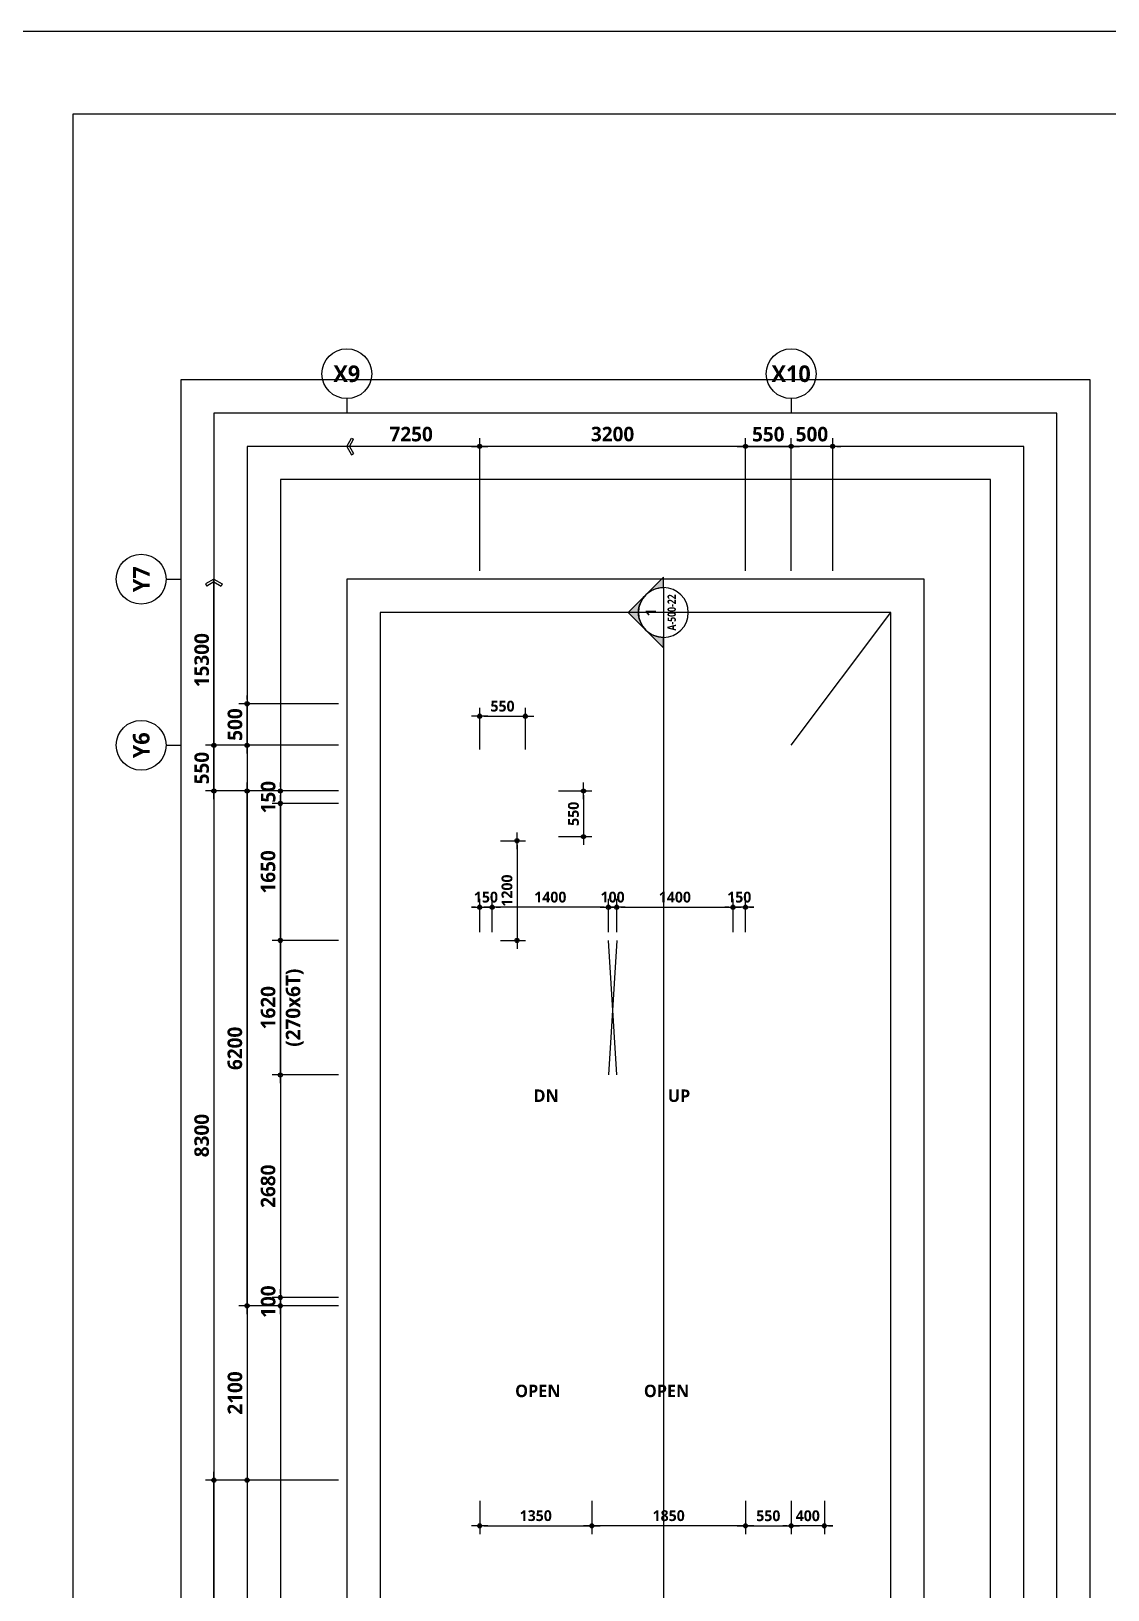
# Model space of a CAD drawing. Header units: millimetres. Extents: x -12482 to 126000, y 0 to 220200.
# Drawn here: x 84500 to 97463, y 70330 to 89100 of the extents above; entities that cross this region are included whole.
import ezdxf
from ezdxf.enums import TextEntityAlignment as Align

# ---------------------------------------------------------------- set-up
doc = ezdxf.new("R2010")
doc.units = ezdxf.units.MM
doc.header["$LTSCALE"] = 60
doc.linetypes.add('CEN', pattern=[62, 60, -1, 0, -1])
doc.layers.get('Defpoints').update_dxf_attribs({"color": 153})
for name, color, linetype in [('A-ANNO-DIM', 4, 'Continuous'), ('A-ANNO-TEXT1', 7, 'Continuous'), ('A-FLOR-OPEN-BELO', 6, 'CEN'), ('A-ST-AXIS-BUB', 7, 'Continuous'), ('A-ST-AXIS-DIM', 7, 'Continuous'), ('AA-MKXS', 3, 'Continuous'), ('AA-MKXX', 3, 'Continuous')]:
    doc.layers.add(name, color=color, linetype=linetype)
for name, color, linetype, plot in [('Defpoint', 161, 'Continuous', False), ('G(그리드1)', 185, 'Continuous', False), ('G(그리드2)', 235, 'Continuous', False)]:
    doc.layers.add(name, color=color, linetype=linetype, plot=plot)
doc.styles.add('2020음성 1차', font='NanumGothicBold.ttf')
doc.styles.add('SAMOO', font='romans.shx', dxfattribs={"bigfont": 'whgtxt.shx'})
doc.styles.add('SH_진천_나눔', font='')
doc.styles.get('SH_진천_나눔').set_extended_font_data('NanumGothic', bold=True)
doc.dimstyles.new('SHP 50', dxfattribs={"dimscale": 50, "dimtxt": 3.5, "dimasz": 1, "dimexe": 2, "dimexo": 2, "dimgap": 1, "dimtad": 1, "dimdec": 0, "dimzin": 0, "dimdsep": 46, "dimtxsty": 'SH_진천_나눔', "dimblk": 'DIMDOT', "dimcen": 0.09, "dimclrd": 256, "dimclre": 256, "dimclrt": 3, "dimadec": 0, "dimazin": 1, "dimtfac": 1, "dimtdec": 0, "dimtix": 1, "dimtmove": 2, "dimatfit": 0, "dimldrblk": 'DIMDOT', "dimfxl": 1, "dimtolj": 1, "dimtzin": 0, "dimlwd": -1, "dimlwe": -1, "dimarcsym": 0})
doc.dimstyles.new('SHP 50내부', dxfattribs={"dimscale": 50, "dimtxt": 2.6, "dimasz": 1, "dimexe": 2, "dimexo": 2, "dimgap": 1, "dimtad": 1, "dimdec": 0, "dimzin": 0, "dimdsep": 46, "dimtxsty": '2020음성 1차', "dimblk": 'DIMDOT', "dimcen": 0.09, "dimclrd": 256, "dimclre": 256, "dimclrt": 3, "dimadec": 0, "dimazin": 1, "dimtfac": 1, "dimtdec": 0, "dimtix": 1, "dimtmove": 2, "dimatfit": 0, "dimldrblk": 'DIMDOT', "dimfxl": 1, "dimtolj": 1, "dimtzin": 0, "dimlwd": -1, "dimlwe": -1, "dimarcsym": 0})

# ---------------------------------------------------------------- blocks, each defined once
blk = doc.blocks.new('DIMDOT')
at = {"color": 0}
blk.add_line((-2, 0), (2, 0), dxfattribs=at)
for radius in [0.5, 0.25]:
    blk.add_circle((0, 0), radius, dxfattribs=at)
blk = doc.blocks.new('*D17212')
at = {"layer": 'A-ST-AXIS-DIM'}
for p, q in [((89900, 82600), (89900, 84200)), ((93050, 84100), (89950, 84100)), ((93100, 82600), (93100, 84200))]:
    blk.add_line(p, q, dxfattribs=at)
at = {"layer": 'Defpoints', "color": 0}
for p in [(89900, 84100), (89900, 82500), (93100, 82500)]:
    blk.add_point(p, dxfattribs=at)
at = {"layer": 'A-ST-AXIS-DIM', "linetype": 'ByBlock', "xscale": 50, "yscale": 50, "zscale": 50, "rotation": 180}
blk.add_blockref('DIMDOT', (89900, 84100), dxfattribs=at)
at = {"layer": 'A-ST-AXIS-DIM', "linetype": 'ByBlock', "xscale": 50, "yscale": 50, "zscale": 50}
blk.add_blockref('DIMDOT', (93100, 84100), dxfattribs=at)
at = {"layer": 'A-ST-AXIS-DIM', "color": 3, "insert": (91500, 84247), "char_height": 175, "attachment_point": 5, "style": 'SH_진천_나눔'}
blk.add_mtext('\\A1;3200', dxfattribs=at)
blk = doc.blocks.new('*D17213')
at = {"layer": 'A-ST-AXIS-DIM'}
for p, q in [((93100, 82600), (93100, 84200)), ((93150, 84100), (93600, 84100)), ((93650, 82600), (93650, 84200))]:
    blk.add_line(p, q, dxfattribs=at)
at = {"layer": 'Defpoints', "color": 0}
for p in [(93650, 84100), (93100, 82500), (93650, 82500)]:
    blk.add_point(p, dxfattribs=at)
at = {"layer": 'A-ST-AXIS-DIM', "linetype": 'ByBlock', "xscale": 50, "yscale": 50, "zscale": 50, "rotation": 180}
blk.add_blockref('DIMDOT', (93100, 84100), dxfattribs=at)
at = {"layer": 'A-ST-AXIS-DIM', "linetype": 'ByBlock', "xscale": 50, "yscale": 50, "zscale": 50}
blk.add_blockref('DIMDOT', (93650, 84100), dxfattribs=at)
at = {"layer": 'A-ST-AXIS-DIM', "color": 3, "insert": (93375, 84246), "char_height": 175, "attachment_point": 5, "style": 'SH_진천_나눔'}
blk.add_mtext('\\A1;550', dxfattribs=at)
blk = doc.blocks.new('A-ST-AXIS-BUB-1')
at = {"layer": 'A-ST-AXIS-BUB'}
blk.add_line((0, 350), (0, 0), dxfattribs=at)
blk.add_circle((0, 950), 600, dxfattribs=at)
blk = doc.blocks.new('arrow1')
at = {"color": 0}
for p, q in [((0, 0), (0.286, 0.501)), ((0, 0), (0.286, -0.501)), ((0.165, 0), (0.41, 0.429)), ((0.165, 0), (0.41, -0.429)), ((0.286, 0.501), (0.41, 0.43)), ((0.286, -0.501), (0.41, -0.43))]:
    blk.add_line(p, q, dxfattribs=at)
blk = doc.blocks.new('*D17214')
at = {"layer": 'A-ST-AXIS-DIM'}
for p, q in [((88200, 79950), (86600, 79950)), ((86700, 79900), (86700, 71700)), ((88200, 71650), (86600, 71650))]:
    blk.add_line(p, q, dxfattribs=at)
at = {"layer": 'Defpoints', "color": 0}
for p in [(88300, 79950), (86700, 71650), (88300, 71650)]:
    blk.add_point(p, dxfattribs=at)
at = {"layer": 'A-ST-AXIS-DIM', "linetype": 'ByBlock', "xscale": 50, "yscale": 50, "zscale": 50}
for p, rotation in [((86700, 79950), 90), ((86700, 71650), 270)]:
    blk.add_blockref('DIMDOT', p, dxfattribs=dict(at, rotation=rotation))
at = {"layer": 'A-ST-AXIS-DIM', "color": 3, "insert": (86553, 75800), "char_height": 175, "attachment_point": 5, "rotation": 90, "style": 'SH_진천_나눔'}
blk.add_mtext('\\A1;8300', dxfattribs=at)
blk = doc.blocks.new('*D17215')
at = {"layer": 'A-ST-AXIS-DIM'}
for p, q in [((88200, 80500), (86600, 80500)), ((86700, 80000), (86700, 80450)), ((88200, 79950), (86600, 79950))]:
    blk.add_line(p, q, dxfattribs=at)
at = {"layer": 'Defpoints', "color": 0}
for p in [(86700, 80500), (88300, 80500), (88300, 79950)]:
    blk.add_point(p, dxfattribs=at)
at = {"layer": 'A-ST-AXIS-DIM', "linetype": 'ByBlock', "xscale": 50, "yscale": 50, "zscale": 50}
for p, rotation in [((86700, 80500), 90), ((86700, 79950), 270)]:
    blk.add_blockref('DIMDOT', p, dxfattribs=dict(at, rotation=rotation))
at = {"layer": 'A-ST-AXIS-DIM', "color": 3, "insert": (86554, 80225), "char_height": 175, "attachment_point": 5, "rotation": 90, "style": 'SH_진천_나눔'}
blk.add_mtext('\\A1;550', dxfattribs=at)
blk = doc.blocks.new('*D17216')
at = {"layer": 'A-ST-AXIS-DIM'}
for p, q in [((88200, 71650), (86600, 71650)), ((86700, 68050), (86700, 71600)), ((88200, 68000), (86600, 68000))]:
    blk.add_line(p, q, dxfattribs=at)
at = {"layer": 'Defpoints', "color": 0}
for p in [(86700, 71650), (88300, 71650), (88300, 68000)]:
    blk.add_point(p, dxfattribs=at)
at = {"layer": 'A-ST-AXIS-DIM', "linetype": 'ByBlock', "xscale": 50, "yscale": 50, "zscale": 50}
for p, rotation in [((86700, 71650), 90), ((86700, 68000), 270)]:
    blk.add_blockref('DIMDOT', p, dxfattribs=dict(at, rotation=rotation))
at = {"layer": 'A-ST-AXIS-DIM', "color": 3, "insert": (86553, 69825), "char_height": 175, "attachment_point": 5, "rotation": 90, "style": 'SH_진천_나눔'}
blk.add_mtext('\\A1;3650', dxfattribs=at)
blk = doc.blocks.new('*D17217')
at = {"layer": 'A-ST-AXIS-DIM'}
for p, q in [((88200, 73750), (87000, 73750)), ((87100, 73700), (87100, 71700)), ((88200, 71650), (87000, 71650))]:
    blk.add_line(p, q, dxfattribs=at)
at = {"layer": 'Defpoints', "color": 0}
for p in [(88300, 73750), (87100, 71650), (88300, 71650)]:
    blk.add_point(p, dxfattribs=at)
at = {"layer": 'A-ST-AXIS-DIM', "linetype": 'ByBlock', "xscale": 50, "yscale": 50, "zscale": 50}
for p, rotation in [((87100, 73750), 90), ((87100, 71650), 270)]:
    blk.add_blockref('DIMDOT', p, dxfattribs=dict(at, rotation=rotation))
at = {"layer": 'A-ST-AXIS-DIM', "color": 3, "insert": (86954, 72700), "char_height": 175, "attachment_point": 5, "rotation": 90, "style": 'SH_진천_나눔'}
blk.add_mtext('\\A1;2100', dxfattribs=at)
blk = doc.blocks.new('*D17218')
at = {"layer": 'A-ST-AXIS-DIM'}
for p, q in [((88200, 79950), (87000, 79950)), ((87100, 73800), (87100, 79900)), ((88200, 73750), (87000, 73750))]:
    blk.add_line(p, q, dxfattribs=at)
at = {"layer": 'Defpoints', "color": 0}
for p in [(87100, 79950), (88300, 79950), (88300, 73750)]:
    blk.add_point(p, dxfattribs=at)
at = {"layer": 'A-ST-AXIS-DIM', "linetype": 'ByBlock', "xscale": 50, "yscale": 50, "zscale": 50}
for p, rotation in [((87100, 79950), 90), ((87100, 73750), 270)]:
    blk.add_blockref('DIMDOT', p, dxfattribs=dict(at, rotation=rotation))
at = {"layer": 'A-ST-AXIS-DIM', "color": 3, "insert": (86953, 76850), "char_height": 175, "attachment_point": 5, "rotation": 90, "style": 'SH_진천_나눔'}
blk.add_mtext('\\A1;6200', dxfattribs=at)
blk = doc.blocks.new('*D18140')
at = {"layer": 'A-ANNO-DIM'}
for p, q in [((91450, 78250), (91450, 78650)), ((91550, 78250), (91550, 78650)), ((91400, 78550), (91350, 78550)), ((91450, 78550), (91550, 78550)), ((91600, 78550), (91650, 78550))]:
    blk.add_line(p, q, dxfattribs=at)
at = {"layer": 'Defpoints', "color": 0}
for p in [(91550, 78550), (91450, 78150), (91550, 78150)]:
    blk.add_point(p, dxfattribs=at)
at = {"layer": 'A-ANNO-DIM', "linetype": 'ByBlock', "xscale": 50, "yscale": 50, "zscale": 50}
blk.add_blockref('DIMDOT', (91450, 78550), dxfattribs=at)
at = {"layer": 'A-ANNO-DIM', "linetype": 'ByBlock', "xscale": 50, "yscale": 50, "zscale": 50, "rotation": 180}
blk.add_blockref('DIMDOT', (91550, 78550), dxfattribs=at)
at = {"layer": 'A-ANNO-DIM', "color": 3, "insert": (91500, 78671), "char_height": 130, "attachment_point": 5, "style": '2020음성 1차'}
blk.add_mtext('\\A1;100', dxfattribs=at)
blk = doc.blocks.new('*D18141')
at = {"layer": 'A-ANNO-DIM'}
for p, q in [((90050, 78250), (90050, 78650)), ((91450, 78250), (91450, 78650)), ((91400, 78550), (90100, 78550))]:
    blk.add_line(p, q, dxfattribs=at)
at = {"layer": 'Defpoints', "color": 0}
for p in [(90050, 78550), (90050, 78150), (91450, 78150)]:
    blk.add_point(p, dxfattribs=at)
at = {"layer": 'A-ANNO-DIM', "linetype": 'ByBlock', "xscale": 50, "yscale": 50, "zscale": 50, "rotation": 180}
blk.add_blockref('DIMDOT', (90050, 78550), dxfattribs=at)
at = {"layer": 'A-ANNO-DIM', "linetype": 'ByBlock', "xscale": 50, "yscale": 50, "zscale": 50}
blk.add_blockref('DIMDOT', (91450, 78550), dxfattribs=at)
at = {"layer": 'A-ANNO-DIM', "color": 3, "insert": (90750, 78671), "char_height": 130, "attachment_point": 5, "style": '2020음성 1차'}
blk.add_mtext('\\A1;1400', dxfattribs=at)
blk = doc.blocks.new('*D18142')
at = {"layer": 'A-ANNO-DIM'}
for p, q in [((89900, 78250), (89900, 78650)), ((90050, 78250), (90050, 78650)), ((89850, 78550), (89800, 78550)), ((89900, 78550), (90050, 78550)), ((90100, 78550), (90150, 78550))]:
    blk.add_line(p, q, dxfattribs=at)
at = {"layer": 'Defpoints', "color": 0}
for p in [(90050, 78550), (89900, 78150), (90050, 78150)]:
    blk.add_point(p, dxfattribs=at)
at = {"layer": 'A-ANNO-DIM', "linetype": 'ByBlock', "xscale": 50, "yscale": 50, "zscale": 50}
blk.add_blockref('DIMDOT', (89900, 78550), dxfattribs=at)
at = {"layer": 'A-ANNO-DIM', "linetype": 'ByBlock', "xscale": 50, "yscale": 50, "zscale": 50, "rotation": 180}
blk.add_blockref('DIMDOT', (90050, 78550), dxfattribs=at)
at = {"layer": 'A-ANNO-DIM', "color": 3, "insert": (89975, 78671), "char_height": 130, "attachment_point": 5, "style": '2020음성 1차'}
blk.add_mtext('\\A1;150', dxfattribs=at)
blk = doc.blocks.new('*D18143')
at = {"layer": 'A-ANNO-DIM'}
for p, q in [((91550, 78250), (91550, 78650)), ((92950, 78250), (92950, 78650)), ((91600, 78550), (92900, 78550))]:
    blk.add_line(p, q, dxfattribs=at)
at = {"layer": 'Defpoints', "color": 0}
for p in [(92950, 78550), (91550, 78150), (92950, 78150)]:
    blk.add_point(p, dxfattribs=at)
at = {"layer": 'A-ANNO-DIM', "linetype": 'ByBlock', "xscale": 50, "yscale": 50, "zscale": 50, "rotation": 180}
blk.add_blockref('DIMDOT', (91550, 78550), dxfattribs=at)
at = {"layer": 'A-ANNO-DIM', "linetype": 'ByBlock', "xscale": 50, "yscale": 50, "zscale": 50}
blk.add_blockref('DIMDOT', (92950, 78550), dxfattribs=at)
at = {"layer": 'A-ANNO-DIM', "color": 3, "insert": (92250, 78671), "char_height": 130, "attachment_point": 5, "style": '2020음성 1차'}
blk.add_mtext('\\A1;1400', dxfattribs=at)
blk = doc.blocks.new('*D18144')
at = {"layer": 'A-ANNO-DIM'}
for p, q in [((92950, 78250), (92950, 78650)), ((93100, 78250), (93100, 78650)), ((92900, 78550), (92850, 78550)), ((93100, 78550), (92950, 78550)), ((93150, 78550), (93200, 78550))]:
    blk.add_line(p, q, dxfattribs=at)
at = {"layer": 'Defpoints', "color": 0}
for p in [(92950, 78550), (92950, 78150), (93100, 78150)]:
    blk.add_point(p, dxfattribs=at)
at = {"layer": 'A-ANNO-DIM', "linetype": 'ByBlock', "xscale": 50, "yscale": 50, "zscale": 50}
blk.add_blockref('DIMDOT', (92950, 78550), dxfattribs=at)
at = {"layer": 'A-ANNO-DIM', "linetype": 'ByBlock', "xscale": 50, "yscale": 50, "zscale": 50, "rotation": 180}
blk.add_blockref('DIMDOT', (93100, 78550), dxfattribs=at)
at = {"layer": 'A-ANNO-DIM', "color": 3, "insert": (93025, 78671), "char_height": 130, "attachment_point": 5, "style": '2020음성 1차'}
blk.add_mtext('\\A1;150', dxfattribs=at)
blk = doc.blocks.new('*D18145')
at = {"layer": 'A-ANNO-DIM'}
for p, q in [((90850, 79950), (91250, 79950)), ((91150, 79900), (91150, 79450)), ((90850, 79400), (91250, 79400))]:
    blk.add_line(p, q, dxfattribs=at)
at = {"layer": 'Defpoints', "color": 0}
for p in [(90750, 79950), (90750, 79400), (91150, 79400)]:
    blk.add_point(p, dxfattribs=at)
at = {"layer": 'A-ANNO-DIM', "linetype": 'ByBlock', "xscale": 50, "yscale": 50, "zscale": 50}
for p, rotation in [((91150, 79950), 90), ((91150, 79400), 270)]:
    blk.add_blockref('DIMDOT', p, dxfattribs=dict(at, rotation=rotation))
at = {"layer": 'A-ANNO-DIM', "color": 3, "insert": (91029, 79675), "char_height": 130, "attachment_point": 5, "rotation": 90, "style": '2020음성 1차'}
blk.add_mtext('\\A1;550', dxfattribs=at)
blk = doc.blocks.new('*D18146')
at = {"layer": 'A-ANNO-DIM'}
for p, q in [((89900, 80450), (89900, 80950)), ((90450, 80450), (90450, 80950)), ((89950, 80850), (90400, 80850))]:
    blk.add_line(p, q, dxfattribs=at)
at = {"layer": 'Defpoints', "color": 0}
for p in [(90450, 80850), (89900, 80350), (90450, 80350)]:
    blk.add_point(p, dxfattribs=at)
at = {"layer": 'A-ANNO-DIM', "linetype": 'ByBlock', "xscale": 50, "yscale": 50, "zscale": 50, "rotation": 180}
blk.add_blockref('DIMDOT', (89900, 80850), dxfattribs=at)
at = {"layer": 'A-ANNO-DIM', "linetype": 'ByBlock', "xscale": 50, "yscale": 50, "zscale": 50}
blk.add_blockref('DIMDOT', (90450, 80850), dxfattribs=at)
at = {"layer": 'A-ANNO-DIM', "color": 3, "insert": (90175, 80971), "char_height": 130, "attachment_point": 5, "style": '2020음성 1차'}
blk.add_mtext('\\A1;550', dxfattribs=at)
blk = doc.blocks.new('*D18156')
at = {"layer": 'A-ST-AXIS-DIM'}
for p, q in [((87100, 81050), (87100, 81100)), ((88200, 81000), (87000, 81000)), ((87100, 80500), (87100, 81000)), ((88200, 80500), (87000, 80500)), ((87100, 80450), (87100, 80400))]:
    blk.add_line(p, q, dxfattribs=at)
at = {"layer": 'Defpoints', "color": 0}
for p in [(87100, 81000), (88300, 81000), (88300, 80500)]:
    blk.add_point(p, dxfattribs=at)
at = {"layer": 'A-ST-AXIS-DIM', "linetype": 'ByBlock', "xscale": 50, "yscale": 50, "zscale": 50}
for p, rotation in [((87100, 81000), 270), ((87100, 80500), 90)]:
    blk.add_blockref('DIMDOT', p, dxfattribs=dict(at, rotation=rotation))
at = {"layer": 'A-ST-AXIS-DIM', "color": 3, "insert": (86954, 80750), "char_height": 175, "attachment_point": 5, "rotation": 90, "style": 'SH_진천_나눔'}
blk.add_mtext('\\A1;500', dxfattribs=at)
blk = doc.blocks.new('*D18157')
at = {"layer": 'A-ST-AXIS-DIM'}
for p, q in [((93600, 84100), (93550, 84100)), ((93650, 82600), (93650, 84200)), ((94150, 84100), (93650, 84100)), ((94150, 82600), (94150, 84200)), ((94200, 84100), (94250, 84100))]:
    blk.add_line(p, q, dxfattribs=at)
at = {"layer": 'Defpoints', "color": 0}
for p in [(93650, 84100), (93650, 82500), (94150, 82500)]:
    blk.add_point(p, dxfattribs=at)
at = {"layer": 'A-ST-AXIS-DIM', "linetype": 'ByBlock', "xscale": 50, "yscale": 50, "zscale": 50}
blk.add_blockref('DIMDOT', (93650, 84100), dxfattribs=at)
at = {"layer": 'A-ST-AXIS-DIM', "linetype": 'ByBlock', "xscale": 50, "yscale": 50, "zscale": 50, "rotation": 180}
blk.add_blockref('DIMDOT', (94150, 84100), dxfattribs=at)
at = {"layer": 'A-ST-AXIS-DIM', "color": 3, "insert": (93900, 84246), "char_height": 175, "attachment_point": 5, "style": 'SH_진천_나눔'}
blk.add_mtext('\\A1;500', dxfattribs=at)
blk = doc.blocks.new('*D18170')
at = {"layer": 'A-ANNO-DIM'}
for p, q in [((90150, 79350), (90450, 79350)), ((90350, 79300), (90350, 78200)), ((90150, 78150), (90450, 78150))]:
    blk.add_line(p, q, dxfattribs=at)
at = {"layer": 'Defpoints', "color": 0}
for p in [(90050, 79350), (90050, 78150), (90350, 78150)]:
    blk.add_point(p, dxfattribs=at)
at = {"layer": 'A-ANNO-DIM', "linetype": 'ByBlock', "xscale": 50, "yscale": 50, "zscale": 50}
for p, rotation in [((90350, 79350), 90), ((90350, 78150), 270)]:
    blk.add_blockref('DIMDOT', p, dxfattribs=dict(at, rotation=rotation))
at = {"layer": 'A-ANNO-DIM', "color": 3, "insert": (90229, 78750), "char_height": 130, "attachment_point": 5, "rotation": 90, "style": '2020음성 1차'}
blk.add_mtext('\\A1;1200', dxfattribs=at)
blk = doc.blocks.new('*D18216')
at = {"layer": 'A-ST-AXIS-DIM'}
for p, q in [((88200, 79800), (87400, 79800)), ((87500, 78200), (87500, 79750)), ((88200, 78150), (87400, 78150))]:
    blk.add_line(p, q, dxfattribs=at)
at = {"layer": 'Defpoints', "color": 0}
for p in [(87500, 79800), (88300, 79800), (88300, 78150)]:
    blk.add_point(p, dxfattribs=at)
at = {"layer": 'A-ST-AXIS-DIM', "linetype": 'ByBlock', "xscale": 50, "yscale": 50, "zscale": 50}
for p, rotation in [((87500, 79800), 90), ((87500, 78150), 270)]:
    blk.add_blockref('DIMDOT', p, dxfattribs=dict(at, rotation=rotation))
at = {"layer": 'A-ST-AXIS-DIM', "color": 3, "insert": (87353, 78975), "char_height": 175, "attachment_point": 5, "rotation": 90, "style": 'SH_진천_나눔'}
blk.add_mtext('\\A1;1650', dxfattribs=at)
blk = doc.blocks.new('*D18217')
at = {"layer": 'A-ST-AXIS-DIM'}
for p, q in [((88200, 76530), (87400, 76530)), ((87500, 76480), (87500, 73900)), ((88200, 73850), (87400, 73850))]:
    blk.add_line(p, q, dxfattribs=at)
at = {"layer": 'Defpoints', "color": 0}
for p in [(88300, 76530), (87500, 73850), (88300, 73850)]:
    blk.add_point(p, dxfattribs=at)
at = {"layer": 'A-ST-AXIS-DIM', "linetype": 'ByBlock', "xscale": 50, "yscale": 50, "zscale": 50}
for p, rotation in [((87500, 76530), 90), ((87500, 73850), 270)]:
    blk.add_blockref('DIMDOT', p, dxfattribs=dict(at, rotation=rotation))
at = {"layer": 'A-ST-AXIS-DIM', "color": 3, "insert": (87353, 75190), "char_height": 175, "attachment_point": 5, "rotation": 90, "style": 'SH_진천_나눔'}
blk.add_mtext('\\A1;2680', dxfattribs=at)
blk = doc.blocks.new('*D18218')
at = {"layer": 'A-ST-AXIS-DIM'}
for p, q in [((88200, 73850), (87400, 73850)), ((87500, 73900), (87500, 73950)), ((87500, 73750), (87500, 73850)), ((88200, 73750), (87400, 73750)), ((87500, 73700), (87500, 73650))]:
    blk.add_line(p, q, dxfattribs=at)
at = {"layer": 'Defpoints', "color": 0}
for p in [(87500, 73850), (88300, 73850), (88300, 73750)]:
    blk.add_point(p, dxfattribs=at)
at = {"layer": 'A-ST-AXIS-DIM', "linetype": 'ByBlock', "xscale": 50, "yscale": 50, "zscale": 50}
for p, rotation in [((87500, 73850), 270), ((87500, 73750), 90)]:
    blk.add_blockref('DIMDOT', p, dxfattribs=dict(at, rotation=rotation))
at = {"layer": 'A-ST-AXIS-DIM', "color": 3, "insert": (87354, 73800), "char_height": 175, "attachment_point": 5, "rotation": 90, "style": 'SH_진천_나눔'}
blk.add_mtext('\\A1;100', dxfattribs=at)
blk = doc.blocks.new('*D18219')
at = {"layer": 'A-ST-AXIS-DIM'}
for p, q in [((88200, 78150), (87400, 78150)), ((87500, 76580), (87500, 78100)), ((88200, 76530), (87400, 76530))]:
    blk.add_line(p, q, dxfattribs=at)
at = {"layer": 'Defpoints', "color": 0}
for p in [(87500, 78150), (88300, 78150), (88300, 76530)]:
    blk.add_point(p, dxfattribs=at)
at = {"layer": 'A-ST-AXIS-DIM', "linetype": 'ByBlock', "xscale": 50, "yscale": 50, "zscale": 50}
for p, rotation in [((87500, 78150), 90), ((87500, 76530), 270)]:
    blk.add_blockref('DIMDOT', p, dxfattribs=dict(at, rotation=rotation))
at = {"layer": 'A-ST-AXIS-DIM', "color": 3, "char_height": 175, "attachment_point": 5, "rotation": 90, "style": 'SH_진천_나눔'}
for s, insert in [('\\A1;(270x6T)', (87672, 77340)), ('\\A1;1620', (87353, 77340))]:
    blk.add_mtext(s, dxfattribs=dict(at, insert=insert))
blk = doc.blocks.new('*D18385')
at = {"layer": 'A-ST-AXIS-DIM'}
for p, q in [((87500, 80000), (87500, 80050)), ((88200, 79950), (87400, 79950)), ((88200, 79800), (87400, 79800)), ((87500, 79950), (87500, 79800)), ((87500, 79750), (87500, 79700))]:
    blk.add_line(p, q, dxfattribs=at)
at = {"layer": 'Defpoints', "color": 0}
for p in [(87500, 79800), (88300, 79950), (88300, 79800)]:
    blk.add_point(p, dxfattribs=at)
at = {"layer": 'A-ST-AXIS-DIM', "linetype": 'ByBlock', "xscale": 50, "yscale": 50, "zscale": 50}
for p, rotation in [((87500, 79950), 270), ((87500, 79800), 90)]:
    blk.add_blockref('DIMDOT', p, dxfattribs=dict(at, rotation=rotation))
at = {"layer": 'A-ST-AXIS-DIM', "color": 3, "insert": (87354, 79875), "char_height": 175, "attachment_point": 5, "rotation": 90, "style": 'SH_진천_나눔'}
blk.add_mtext('\\A1;150', dxfattribs=at)
blk = doc.blocks.new('*U15082')
at = {"layer": 'AA-MKXX'}
blk.add_hatch(color=256, dxfattribs=at).paths.add_polyline_path([(48000, 600), (47790, 0), (48000, 0)])
at = {"layer": 'AA-MKXX', "linetype": 'CEN', "ltscale": 300}
blk.add_line((900, 0), (48000, 0), dxfattribs=at)
at = {"layer": 'AA-MKXX'}
blk.add_lwpolyline([(48000, 0), (48000, 600), (47790, 0)], close=True, dxfattribs=at)
blk = doc.blocks.new('*D20794')
at = {"layer": 'A-ANNO-DIM'}
for p, q in [((89900, 71400), (89900, 71000)), ((91250, 71400), (91250, 71000)), ((89950, 71100), (91200, 71100))]:
    blk.add_line(p, q, dxfattribs=at)
at = {"layer": 'Defpoints', "color": 0}
for p in [(89900, 71500), (91250, 71500), (91250, 71100)]:
    blk.add_point(p, dxfattribs=at)
at = {"layer": 'A-ANNO-DIM', "linetype": 'ByBlock', "xscale": 50, "yscale": 50, "zscale": 50, "rotation": 180}
blk.add_blockref('DIMDOT', (89900, 71100), dxfattribs=at)
at = {"layer": 'A-ANNO-DIM', "linetype": 'ByBlock', "xscale": 50, "yscale": 50, "zscale": 50}
blk.add_blockref('DIMDOT', (91250, 71100), dxfattribs=at)
at = {"layer": 'A-ANNO-DIM', "color": 3, "insert": (90575, 71222), "char_height": 130, "attachment_point": 5, "style": '2020음성 1차'}
blk.add_mtext('\\A1;1350', dxfattribs=at)
blk = doc.blocks.new('*D20795')
at = {"layer": 'A-ANNO-DIM'}
for p, q in [((91250, 71400), (91250, 71000)), ((93100, 71400), (93100, 71000)), ((93050, 71100), (91300, 71100))]:
    blk.add_line(p, q, dxfattribs=at)
at = {"layer": 'Defpoints', "color": 0}
for p in [(91250, 71500), (93100, 71500), (91250, 71100)]:
    blk.add_point(p, dxfattribs=at)
at = {"layer": 'A-ANNO-DIM', "linetype": 'ByBlock', "xscale": 50, "yscale": 50, "zscale": 50, "rotation": 180}
blk.add_blockref('DIMDOT', (91250, 71100), dxfattribs=at)
at = {"layer": 'A-ANNO-DIM', "linetype": 'ByBlock', "xscale": 50, "yscale": 50, "zscale": 50}
blk.add_blockref('DIMDOT', (93100, 71100), dxfattribs=at)
at = {"layer": 'A-ANNO-DIM', "color": 3, "insert": (92175, 71222), "char_height": 130, "attachment_point": 5, "style": '2020음성 1차'}
blk.add_mtext('\\A1;1850', dxfattribs=at)
blk = doc.blocks.new('*D20796')
at = {"layer": 'A-ANNO-DIM'}
for p, q in [((93100, 71400), (93100, 71000)), ((93650, 71400), (93650, 71000)), ((93150, 71100), (93600, 71100))]:
    blk.add_line(p, q, dxfattribs=at)
at = {"layer": 'Defpoints', "color": 0}
for p in [(93100, 71500), (93650, 71500), (93650, 71100)]:
    blk.add_point(p, dxfattribs=at)
at = {"layer": 'A-ANNO-DIM', "linetype": 'ByBlock', "xscale": 50, "yscale": 50, "zscale": 50, "rotation": 180}
blk.add_blockref('DIMDOT', (93100, 71100), dxfattribs=at)
at = {"layer": 'A-ANNO-DIM', "linetype": 'ByBlock', "xscale": 50, "yscale": 50, "zscale": 50}
blk.add_blockref('DIMDOT', (93650, 71100), dxfattribs=at)
at = {"layer": 'A-ANNO-DIM', "color": 3, "insert": (93375, 71221), "char_height": 130, "attachment_point": 5, "style": '2020음성 1차'}
blk.add_mtext('\\A1;550', dxfattribs=at)
blk = doc.blocks.new('*D20797')
at = {"layer": 'A-ANNO-DIM'}
for p, q in [((93650, 71400), (93650, 71000)), ((94050, 71400), (94050, 71000)), ((93600, 71100), (93550, 71100)), ((94050, 71100), (93650, 71100)), ((94100, 71100), (94150, 71100))]:
    blk.add_line(p, q, dxfattribs=at)
at = {"layer": 'Defpoints', "color": 0}
for p in [(93650, 71500), (94050, 71500), (93650, 71100)]:
    blk.add_point(p, dxfattribs=at)
at = {"layer": 'A-ANNO-DIM', "linetype": 'ByBlock', "xscale": 50, "yscale": 50, "zscale": 50}
blk.add_blockref('DIMDOT', (93650, 71100), dxfattribs=at)
at = {"layer": 'A-ANNO-DIM', "linetype": 'ByBlock', "xscale": 50, "yscale": 50, "zscale": 50, "rotation": 180}
blk.add_blockref('DIMDOT', (94050, 71100), dxfattribs=at)
at = {"layer": 'A-ANNO-DIM', "color": 3, "insert": (93850, 71221), "char_height": 130, "attachment_point": 5, "style": '2020음성 1차'}
blk.add_mtext('\\A1;400', dxfattribs=at)
blk = doc.blocks.new('*U15083')
at = {"layer": 'AA-MKXS'}
blk.add_hatch(color=3, dxfattribs=at).paths.add_polyline_path([(0, 8.49), (-4.24, 4.24, -0.414214), (4.24, 4.24)])
h = blk.add_hatch(color=3, dxfattribs=at)
h.paths.add_polyline_path([(-8.49, 0), (-6, 0, -0.198912), (-4.24, 4.24)])
h.paths.add_polyline_path([(6, 0), (8.49, 0), (4.24, 4.24, -0.198912)])
at = {"layer": 'AA-MKXS', "color": 3, "linetype": 'Continuous', "ltscale": 5}
blk.add_line((-6, 0), (6, 0), dxfattribs=at)
at = {"layer": 'AA-MKXS', "color": 3}
for points in [[(4.24, 4.24, 0.414214), (-4.24, 4.24), (0, 8.49)], [(-4.24, 4.24, 0.198912), (-6, 0), (-8.49, 0)], [(8.49, 0), (6, 0, 0.198912), (4.24, 4.24)]]:
    blk.add_lwpolyline(points, format="xyb", close=True, dxfattribs=at)
at = {"layer": 'AA-MKXS', "color": 3, "linetype": 'Continuous', "ltscale": 5}
blk.add_circle((0, 0), 6, dxfattribs=at)
at = {"layer": 'AA-MKXS', "style": 'SAMOO', "width": 0.85}
blk.add_attdef('ViewNUM', text='', height=2.5, dxfattribs=at).set_placement((0, 1), align=Align.BOTTOM_CENTER)
blk.add_attdef('SheetNUM', text='', height=2.5, dxfattribs=at).set_placement((0, -1), align=Align.TOP_CENTER)

msp = doc.modelspace()

# ---------------------------------------------------------------- linework, layer by layer
at = {"layer": 'A-FLOR-OPEN-BELO'}
for p, q in [((91550, 78150), (91450, 76530)), ((91550, 76530), (91450, 78150))]:
    msp.add_line(p, q, dxfattribs=at)
at = {"layer": 'A-ST-AXIS-DIM'}
for p, q in [((89850, 84100), (88300, 84100)), ((89900, 82600), (89900, 84200)), ((86700, 80550), (86700, 82500)), ((88000, 80500), (86600, 80500))]:
    msp.add_line(p, q, dxfattribs=at)
at = {"layer": 'Defpoint'}
msp.add_line((93650, 80500), (94850, 82100), dxfattribs=at)
for points in [[(84000, 89100), (126000, 89100), (126000, 59400), (84000, 59400)], [(85000, 60400), (120500, 60400), (120500, 88100), (85000, 88100)]]:
    msp.add_lwpolyline(points, close=True, dxfattribs=at)
at = {"layer": 'G(그리드1)'}
for points in [[(97250, 84900), (86300, 84900), (86300, 63600), (97250, 63600)], [(96850, 84500), (86700, 84500), (86700, 64800), (96850, 64800)], [(96450, 84100), (87100, 84100), (87100, 65200), (96450, 65200)], [(96050, 83700), (87500, 83700), (87500, 65600), (96050, 65600)], [(95250, 82500), (88300, 82500), (88300, 66400), (95250, 66400)]]:
    msp.add_lwpolyline(points, close=True, dxfattribs=at)
at = {"layer": 'G(그리드2)'}
msp.add_lwpolyline([(94850, 82100), (88700, 82100), (88700, 66800), (94850, 66800)], close=True, dxfattribs=at)

# ---------------------------------------------------------------- block references
ref = msp.add_blockref('*U15083', (92111.5, 82100), dxfattribs=dict(xscale=-50, yscale=50, zscale=50, rotation=89.99999999999955))
ref.add_attrib('SheetNUM', 'A-500-22', dxfattribs={"layer": 'AA-MKXS', "height": 100, "rotation": 90, "style": '2020음성 1차', "width": 0.8}).set_placement((92161.5, 82100), align=Align.TOP_CENTER)
ref.add_attrib('ViewNUM', '1', dxfattribs={"layer": 'AA-MKXS', "height": 125, "rotation": 90, "style": '2020음성 1차'}).set_placement((92061.5, 82100), align=Align.BOTTOM_CENTER)
at = {"xscale": -0.3333333333333333, "yscale": 0.3333333333333333, "zscale": 0.3333333333333333, "rotation": 89.99999999999964}
msp.add_blockref('*U15082', (92111.5, 82400), dxfattribs=at)
at = {"layer": 'A-ST-AXIS-BUB', "xscale": 0.5, "yscale": 0.5, "zscale": 0.5}
for p in [(88300, 84500), (93650, 84500)]:
    msp.add_blockref('A-ST-AXIS-BUB-1', p, dxfattribs=at)
at = {"layer": 'A-ST-AXIS-BUB', "xscale": 0.5, "yscale": 0.5, "zscale": 0.5, "rotation": 90}
for p in [(86300, 82500), (86300, 80500)]:
    msp.add_blockref('A-ST-AXIS-BUB-1', p, dxfattribs=at)
at = {"layer": 'A-ST-AXIS-DIM'}
for name, p, xscale, yscale, zscale, rotation in [('arrow1', (88300, 84100), -200, 200, 200, 179.9999999999859), ('arrow1', (86700, 82500), 200, 200, 200, 270.0000000000144), ('DIMDOT', (86700, 80500), 50, 50, 50, 270)]:
    msp.add_blockref(name, p, dxfattribs=dict(at, xscale=xscale, yscale=yscale, zscale=zscale, rotation=rotation))
at = {"layer": 'A-ST-AXIS-DIM', "xscale": 50, "yscale": 50, "zscale": 50}
msp.add_blockref('DIMDOT', (89900, 84100), dxfattribs=at)
msp.add_blockref('DIMDOT', (89900, 84100), dxfattribs=at)

# ---------------------------------------------------------------- texts
at = {"layer": 'A-ANNO-TEXT1', "style": 'SH_진천_나눔'}
for s, height, p in [('X9', 200, (88300, 84975)), ('X10', 200, (93650, 84975)), ('DN', 150, (90700, 76280)), ('UP', 150, (92300, 76280)), ('OPEN', 150, (90600, 72725)), ('OPEN', 150, (92150, 72725))]:
    msp.add_text(s, height=height, dxfattribs=at).set_placement(p, align=Align.MIDDLE_CENTER)
for s, p in [('Y7', (85825, 82500)), ('Y6', (85825, 80500))]:
    msp.add_text(s, height=200, rotation=90, dxfattribs=at).set_placement(p, align=Align.MIDDLE_CENTER)
at = {"layer": 'A-ST-AXIS-DIM', "color": 3, "insert": (89075, 84246.6), "char_height": 175, "attachment_point": 5, "style": 'SH_진천_나눔'}
msp.add_mtext('\\A1;7250', dxfattribs=at)
at = {"layer": 'A-ST-AXIS-DIM', "color": 3, "insert": (86553.4, 81525), "char_height": 175, "attachment_point": 5, "rotation": 90, "style": 'SH_진천_나눔'}
msp.add_mtext('\\A1;15300', dxfattribs=at)

# ---------------------------------------------------------------- dimensions: what is measured, and where the dimension line sits
at = {"layer": 'A-ANNO-DIM'}
for base, p1, p2, angle, picture, middle in [((90450, 80850), (89900, 80350), (90450, 80350), 0, '*D18146', (90175, 80971.5)), ((91150, 79400), (90750, 79950), (90750, 79400), 90, '*D18145', (91028.5, 79675)), ((90350, 78150), (90050, 79350), (90050, 78150), 90, '*D18170', (90228.5, 78750)), ((90050, 78550), (91450, 78150), (90050, 78150), 180, '*D18141', (90750, 78671.3)), ((92950, 78550), (93100, 78150), (92950, 78150), 180, '*D18144', (93025, 78671.5)), ((91250, 71100, 103000), (93100, 71500, 103000), (91250, 71500, 103000), 180, '*D20795', (92175, 71221.7, 103000)), ((93650, 71100, 103000), (94050, 71500, 103000), (93650, 71500, 103000), 180, '*D20797', (93850, 71221.3, 103000))]:
    dim = msp.add_linear_dim(base=base, p1=p1, p2=p2, angle=angle, dimstyle='SHP 50내부', override={"dimtxsty": '2020음성 1차', "dimldrblk": 'DIMDOT'}, dxfattribs=at)
    dim.commit()
    dim.dimension.update_dxf_attribs({"geometry": picture, "text_midpoint": middle})
for base, p1, p2, picture, middle in [((90050, 78550), (89900, 78150), (90050, 78150), '*D18142', (89975, 78671.5)), ((91550, 78550), (91450, 78150), (91550, 78150), '*D18140', (91500, 78671.3)), ((92950, 78550), (91550, 78150), (92950, 78150), '*D18143', (92250, 78671.3)), ((91250, 71100, 103000), (89900, 71500, 103000), (91250, 71500, 103000), '*D20794', (90575, 71221.7, 103000)), ((93650, 71100, 103000), (93100, 71500, 103000), (93650, 71500, 103000), '*D20796', (93375, 71221.5, 103000))]:
    dim = msp.add_linear_dim(base=base, p1=p1, p2=p2, dimstyle='SHP 50내부', override={"dimtxsty": '2020음성 1차', "dimldrblk": 'DIMDOT'}, dxfattribs=at)
    dim.commit()
    dim.dimension.update_dxf_attribs({"geometry": picture, "text_midpoint": middle})
at = {"layer": 'A-ST-AXIS-DIM'}
for base, p1, p2, angle, picture, middle in [((89900, 84100), (93100, 82500), (89900, 82500), 180, '*D17212', (91500, 84246.6)), ((93650, 84100), (93100, 82500), (93650, 82500), 0, '*D17213', (93375, 84246.2)), ((93650, 84100), (94150, 82500), (93650, 82500), 180, '*D18157', (93900, 84246.2)), ((87100, 81000), (88300, 80500), (88300, 81000), 90, '*D18156', (86953.8, 80750)), ((86700, 80500), (88300, 79950), (88300, 80500), 90, '*D17215', (86553.8, 80225)), ((86700, 71650), (88300, 79950), (88300, 71650), 270, '*D17214', (86553.4, 75800)), ((87100, 79950), (88300, 73750), (88300, 79950), 90, '*D17218', (86953.4, 76850)), ((87100, 71650), (88300, 73750), (88300, 71650), 270, '*D17217', (86953.8, 72700)), ((86700, 71650), (88300, 68000), (88300, 71650), 90, '*D17216', (86553.4, 69825))]:
    dim = msp.add_linear_dim(base=base, p1=p1, p2=p2, angle=angle, dimstyle='SHP 50', dxfattribs=at)
    dim.commit()
    dim.dimension.update_dxf_attribs({"geometry": picture, "text_midpoint": middle})
for base, p1, p2, angle, picture, middle in [((87500, 79800), (88300, 79950), (88300, 79800), 90, '*D18385', (87353.8, 79875)), ((87500, 79800), (88300, 78150), (88300, 79800), 270, '*D18216', (87353.4, 78975)), ((87500, 73850), (88300, 76530), (88300, 73850), 90, '*D18217', (87353.4, 75190)), ((87500, 73850), (88300, 73750), (88300, 73850), 270, '*D18218', (87354, 73800))]:
    dim = msp.add_linear_dim(base=base, p1=p1, p2=p2, angle=angle, dimstyle='SHP 50', override={"dimtxsty": 'SH_진천_나눔', "dimldrblk": 'DIMDOT'}, dxfattribs=at)
    dim.commit()
    dim.dimension.update_dxf_attribs({"geometry": picture, "text_midpoint": middle})
dim = msp.add_linear_dim(base=(87500, 78150), p1=(88300, 76530), p2=(88300, 78150), angle=270, text='<>\\X(270x6T)', dimstyle='SHP 50', override={"dimtxsty": 'SH_진천_나눔', "dimldrblk": 'DIMDOT'}, dxfattribs=at)
dim.commit()
dim.dimension.update_dxf_attribs({"geometry": '*D18219', "text_midpoint": (87500, 77340)})

doc.saveas('drawing.dxf')
